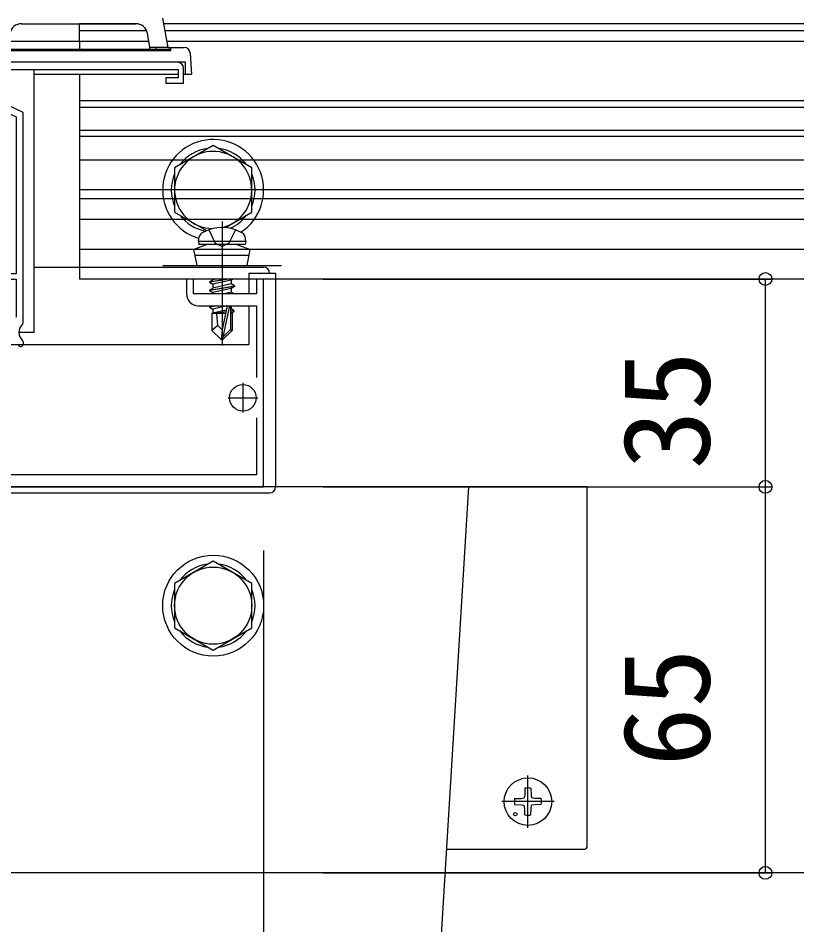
# Model space of a CAD drawing. Units: millimetres, scale not verified. Extents: x -875 to 875, y -1305 to 1298.
# Drawn here: x -355.3 to -224.2, y -843.7 to -691 of the extents above; entities that cross this region are included whole.
import ezdxf
from ezdxf.enums import TextEntityAlignment as Align

# ---------------------------------------------------------------- set-up
doc = ezdxf.new("R2010")
doc.units = ezdxf.units.MM
doc.header["$LTSCALE"] = 8
for name, color, linetype in [('0-0_0', 7, 'Continuous'), ('0-2_YKK_11', 7, 'Continuous'), ('0-4_YKK_12', 2, 'Continuous'), ('0-5_YKK_13', 4, 'Continuous'), ('0-6_YKK_D', 6, 'Continuous')]:
    doc.layers.add(name, color=color, linetype=linetype)
doc.styles.add('ＭＳ ゴシック', font='')
doc.styles.get('ＭＳ ゴシック').set_extended_font_data('MS Gothic')

msp = doc.modelspace()

# ---------------------------------------------------------------- linework, layer by layer
at = {"layer": '0-0_0'}
msp.add_line((-314, -769.6), (-314, -735.2), dxfattribs=at)
at = {"layer": '0-2_YKK_11'}
for p, q in [((-317.5, -752.4), (-317.5, -757.4)), ((-320, -754.9), (-315, -754.9))]:
    msp.add_line(p, q, dxfattribs=at)
for points in [[(-328.5, -698.4), (-367.5, -698.4), (-367.5, -702.2), (-365.3, -702.2), (-365.3, -703.1), (-355.7, -707.6), (-355.7, -734), (-358.3, -734), (-358.3, -735.807), (-361.365, -736.615), (-361.135, -737.485), (-357.4, -736.5), (-357.4, -734.9), (-355.7, -734.9), (-355.7, -741.203), (-355.755, -741.375)], [(-354.595, -742.51), (-354.5, -742.291), (-354.5, -706.837), (-364.1, -702.337), (-364.1, -701), (-366.3, -701), (-366.3, -699.6), (-328.4, -699.6), (-328.4, -701), (-330.5, -701), (-330.5, -701.9), (-327.5, -701.9), (-327.5, -699.4)], [(-366, -769.9), (-314, -769.9), (-314, -734.9), (-315.2, -734.9), (-315.2, -737.4), (-325.8, -737.4), (-325.8, -734.9), (-327, -734.9), (-327, -737.4)], [(-325, -739.4), (-315.2, -739.4), (-315.2, -751.501)], [(-315.2, -758.299), (-315.2, -767.9), (-365.172, -767.9), (-366, -767.072), (-366, -757.959)]]:
    msp.add_lwpolyline(points, dxfattribs=at)
for centre, radius, start, end in [((-328.5, -699.4), 1, 0.00001, 89.99999), ((-325, -737.4), 2, 180.00001, 269.99999), ((-353.3, -743.9), 1.9, 132.9859, 227.02712), ((-354.97, -745.693), 0.55, 227.02712, 330.00001), ((-354.97, -745.693), 0.55, 329.99997, 47.0271)]:
    msp.add_arc(centre, radius, start, end, dxfattribs=at)
at = {"layer": '0-4_YKK_12'}
for p, q in [((-335.555, -691.9), (-345, -691.9)), ((-345, -694.9), (-345, -691.9)), ((-333.691, -693.1), (-345, -693.1)), ((530.855, -691.9), (-330.855, -691.9)), ((530.644, -693.1), (-330.644, -693.1)), ((-333.317, -694.9), (-356.974, -694.9)), ((-345, -694.9), (-345, -696.2)), ((530.326, -694.9), (-330.326, -694.9)), ((-345, -700.4), (-345, -734.9)), ((545, -706.02), (-345, -706.02)), ((545, -710.9), (-345, -710.9)), ((545, -721.4), (-345, -721.4)), ((545, -734.9), (-345, -734.9)), ((-282.907, -834.9), (-362.5, -834.9)), ((482.907, -834.9), (-282.907, -834.9))]:
    msp.add_line(p, q, dxfattribs=at)
at = {"layer": '0-5_YKK_13'}
for p, q in [((-331.02, -690.966), (-330.15, -695.9)), ((-354.766, -691.9), (-335.524, -691.9)), ((-333.145, -695.874), (-333.555, -693.553)), ((-360.65, -696.2), (-329.65, -696.2)), ((-332.15, -695.874), (-332.15, -696.2)), ((-330.15, -695.9), (-332.15, -695.9)), ((-330.15, -695.9), (-327.366, -695.9)), ((-329.65, -696.5), (-329.65, -695.9)), ((-329.65, -696.5), (-360.65, -696.5)), ((-326.368, -696.839), (-326.15, -700.4)), ((-327.15, -698.4), (-364.709, -698.4)), ((-327.15, -700.4), (-327.15, -698.4)), ((-352.65, -743.9), (-352.65, -699.6)), ((-352.65, -700.4), (-328.4, -700.4)), ((-327.5, -700.4), (-326.15, -700.4)), ((-345, -704.9), (-345, -734.9)), ((545, -704.9), (-345, -704.9)), ((545, -709.9), (-345, -709.9)), ((545, -714.9), (-345, -714.9)), ((545, -719.9), (-345, -719.9)), ((545, -724.9), (-345, -724.9)), ((-321, -725.2), (-321, -746.1)), ((-325, -728.6), (-324.859, -727.798)), ((-317, -728.6), (-317.142, -727.798)), ((-323.5, -729.1), (-325.75, -729.919)), ((-317, -728.6), (-325, -728.6)), ((-325, -728.6), (-324.912, -729.1)), ((-317.088, -729.1), (-324.912, -729.1)), ((-318.5, -729.1), (-323.5, -729.1)), ((-318.5, -729.1), (-316.25, -729.919)), ((-317, -728.6), (-317.088, -729.1)), ((545, -729.9), (-345, -729.9)), ((-316.25, -729.919), (-325.75, -729.919)), ((-325.222, -732.6), (-325.75, -729.919)), ((-316.446, -730.912), (-325.554, -730.912)), ((-316.778, -732.6), (-316.25, -729.919)), ((-331, -732.6), (-311, -732.6)), ((-325.222, -732.6), (-316.778, -732.6)), ((-316.5, -733.9), (-316.5, -737.4)), ((-312, -733.9), (-312, -769.9)), ((545, -734.9), (-345, -734.9)), ((-319.8, -734.9), (-323.1, -735.45)), ((-323.1, -735.35), (-320.4, -734.9)), ((-323.1, -735.35), (-322.55, -735.032)), ((-323.1, -735.35), (-323.1, -735.45)), ((-323.1, -735.45), (-322.55, -735.768)), ((-321.963, -734.9), (-322.55, -735.032)), ((-322.55, -734.9), (-322.55, -735.032)), ((-319.45, -735.732), (-322.55, -736.432)), ((-322.55, -735.768), (-322.55, -736.432)), ((-319.45, -735.068), (-319.45, -735.732)), ((-318.9, -736.05), (-319.45, -735.732)), ((-323.1, -736.75), (-318.9, -736.05)), ((-318.9, -736.15), (-323.1, -736.85)), ((-323.1, -736.75), (-322.55, -736.432)), ((-323.1, -736.75), (-323.1, -736.85)), ((-323.1, -736.85), (-322.55, -737.168)), ((-322.55, -737.168), (-322.55, -737.4)), ((-319.45, -736.468), (-319.45, -737.132)), ((-318.9, -736.05), (-318.9, -736.15)), ((-321.6, -739.4), (-323.1, -739.65)), ((-323.1, -739.55), (-322.2, -739.4)), ((-323.1, -739.55), (-322.84, -739.4)), ((-323.1, -739.55), (-323.1, -739.65)), ((-323.1, -739.65), (-322.55, -739.968)), ((-320.16, -739.428), (-322.55, -739.968)), ((-322.55, -739.968), (-322.55, -740.632)), ((-320.305, -740.125), (-322.55, -740.632)), ((-320.365, -740.417), (-322.083, -740.7)), ((-320.154, -739.4), (-321, -743.478)), ((-319.756, -739.4), (-320.85, -744.676)), ((-319.45, -739.932), (-319.603, -739.967)), ((-319.6, -739.4), (-319.6, -743.426)), ((-319, -740.192), (-319.6, -740.291)), ((-319, -740.408), (-319.6, -740.524)), ((-319.45, -739.4), (-319.45, -739.932)), ((-319, -740.192), (-319.45, -739.932)), ((-319, -740.408), (-319.3, -740.581)), ((-319, -740.192), (-319, -740.408)), ((-316.5, -739.4), (-316.5, -745.9)), ((-322.7, -740.7), (-322.55, -740.632)), ((-322.7, -740.7), (-322.7, -743.55)), ((-320.424, -740.7), (-322.7, -740.7)), ((-320.42, -740.684), (-320.504, -740.7)), ((-319.3, -740.7), (-319.6, -740.7)), ((-319.3, -740.581), (-319.3, -743.55)), ((-321.743, -742.747), (-322.7, -743.55)), ((-321.15, -745.1), (-322.7, -743.55)), ((-321, -743.478), (-321.15, -745.1)), ((-321, -743.478), (-321, -745.1)), ((-319.6, -743.426), (-320.85, -744.676)), ((-320.85, -745.1), (-319.3, -743.55)), ((-319.6, -743.426), (-319.3, -743.55)), ((-352.65, -743.9), (-355.2, -743.9)), ((-321.15, -745.1), (-320.85, -745.1)), ((-320.85, -744.676), (-320.85, -745.1)), ((-365, -745.9), (-316.5, -745.9)), ((-368.5, -770.9), (-313, -770.9)), ((-309.5, -769.9), (-366.5, -769.9)), ((-279.5, -769.9), (-309.5, -769.9)), ((-279.5, -769.9), (-285.282, -864.431)), ((-269.5, -827.3), (-269.5, -818.5)), ((-270, -820.655), (-270.019, -821.763)), ((-269, -820.655), (-268.981, -821.763)), ((-265.1, -822.9), (-273.9, -822.9)), ((-271.745, -822.4), (-270.637, -822.381)), ((-270.637, -822.381), (-270.12, -822.28)), ((-270.019, -821.763), (-270.12, -822.28)), ((-268.981, -821.763), (-268.88, -822.28)), ((-268.363, -822.381), (-268.88, -822.28)), ((-267.255, -822.4), (-268.363, -822.381)), ((-271.745, -823.4), (-270.637, -823.419)), ((-270.637, -823.419), (-270.12, -823.52)), ((-270.019, -824.037), (-270.12, -823.52)), ((-270, -825.145), (-270.019, -824.037)), ((-269, -825.145), (-268.981, -824.037)), ((-268.981, -824.037), (-268.88, -823.52)), ((-268.363, -823.419), (-268.88, -823.52)), ((-267.255, -823.4), (-268.363, -823.419)), ((-283.231, -830.9), (-260, -830.9))]:
    msp.add_line(p, q, dxfattribs=at)
for points in [[(-333.15, -696.2), (-333.15, -695.874), (-332.15, -695.874)], [(-322.5, -712.394), (-329, -716.147), (-329, -723.653), (-323.627, -726.755)], [(-320.452, -726.223), (-316, -723.653), (-316, -716.147), (-322.5, -712.394)], [(-323.258, -726.605), (-322.145, -728.837), (-321, -729.446)], [(-318.742, -726.605), (-319.855, -728.837), (-321, -729.446)], [(-352.65, -732.9), (-345, -732.9), (-314, -732.9)], [(-316.5, -733.9), (-313, -733.9), (-312, -733.9)], [(-319.16, -734.9), (-319.45, -735.068), (-322.55, -735.768)], [(-318.9, -736.15), (-319.45, -736.468), (-322.55, -737.168)], [(-318.987, -737.4), (-319.45, -737.132), (-320.635, -737.4)], [(-321, -743.478), (-321.743, -742.747), (-321.9, -740.7)], [(-259.5, -830.4), (-259.5, -769.9), (-260, -769.9), (-279.5, -769.9)]]:
    msp.add_lwpolyline(points, dxfattribs=at)
msp.add_lwpolyline([(-322.5, -782.394), (-329, -786.147), (-329, -793.653), (-322.5, -797.406), (-316, -793.653), (-316, -786.147)], close=True, dxfattribs=at)
for centre, radius in [((-317.5, -754.9), 2.25), ((-322.5, -789.9), 8.5), ((-322.5, -789.9), 6.5), ((-269.5, -822.9), 4), ((-271.621, -825.021), 0.3)]:
    msp.add_circle(centre, radius, dxfattribs=at)
for centre, radius, start, end in [((-354.766, -693.9), 2, 90, 170), ((-335.524, -693.9), 2, 10, 90), ((-327.366, -696.9), 1, 3.5, 90), ((-322.5, -719.9), 8.5, 303.1723, 253.57421), ((-322.5, -719.9), 7.05, 97.21814, 142.78186), ((-322.5, -719.9), 7.05, 37.21814, 82.78186), ((-322.5, -719.9), 6.5, 284.22401, 269.14365), ((-322.5, -719.9), 7.05, 157.21814, 202.78186), ((-322.5, -719.9), 7.05, 337.21814, 22.78186), ((-322.5, -719.9), 7.05, 217.21814, 259.4349), ((-322.5, -719.9), 7.05, 293.93276, 322.78186), ((-321, -732.7), 6.5, 57.94412, 122.05588), ((-323.972, -727.954), 0.9, 122.05588, 170), ((-318.028, -727.954), 0.9, 10, 57.94412), ((-314, -733.9), 1, 0, 90), ((-313, -769.9), 1, 270, 0), ((-322.5, -789.9), 7.05, 97.21814, 142.78186), ((-322.5, -789.9), 7.05, 37.21814, 82.78186), ((-322.5, -789.9), 7.05, 157.21814, 202.78186), ((-322.5, -789.9), 7.05, 337.21814, 22.78186), ((-322.5, -789.9), 7.05, 217.21814, 262.78186), ((-322.5, -789.9), 7.05, 277.21814, 322.78186), ((-269.5, -822.9), 2.3, 77.44414, 102.55586), ((-269.5, -822.9), 2.3, 167.44414, 192.55586), ((-269.5, -822.9), 2.3, 347.44414, 12.55586), ((-269.5, -822.9), 2.3, 257.44414, 282.55586), ((-260, -830.4), 0.5, 270, 0)]:
    msp.add_arc(centre, radius, start, end, dxfattribs=at)
at = {"layer": '0-6_YKK_D'}
for p, q in [((-304, -734.9), (-228.5, -734.9)), ((-229.5, -769.9), (-229.5, -734.9)), ((-304, -769.9), (-228.5, -769.9)), ((-304, -769.9), (-228.5, -769.9)), ((-229.5, -834.9), (-229.5, -769.9)), ((-314, -780.6), (-314, -1014.332)), ((-304, -834.9), (-228.5, -834.9))]:
    msp.add_line(p, q, dxfattribs=at)
for centre in [(-229.5, -734.9), (-229.5, -769.9), (-229.5, -769.9), (-229.5, -834.9)]:
    msp.add_circle(centre, 1.075, dxfattribs=at)

# ---------------------------------------------------------------- texts
at = {"layer": '0-6_YKK_D', "style": 'ＭＳ ゴシック'}
for s, p in [('35', (-234.5, -766.945)), ('65', (-234.5, -817.002))]:
    msp.add_text(s, height=14.66, rotation=90, dxfattribs=at).set_placement(p, align=Align.BOTTOM_LEFT)

doc.saveas('drawing.dxf')
